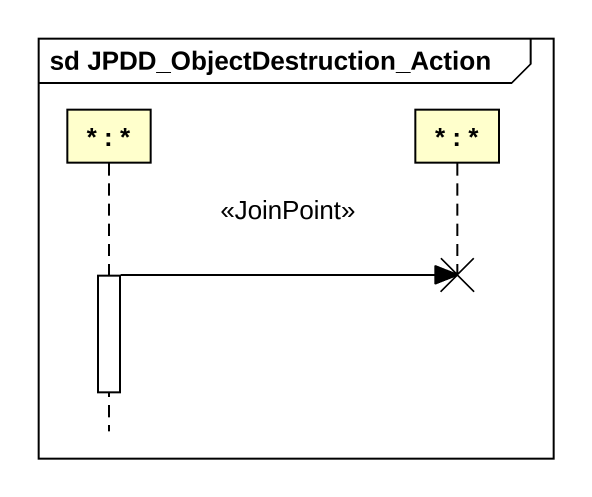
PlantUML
@startuml
mainframe sd JPDD_ObjectDestruction_Action
hide footbox
participant "* : *" as object1
participant "* : *" as object2

activate object1
object1 -> object2 !! : <<JoinPoint>>
deactivate object1
@enduml
